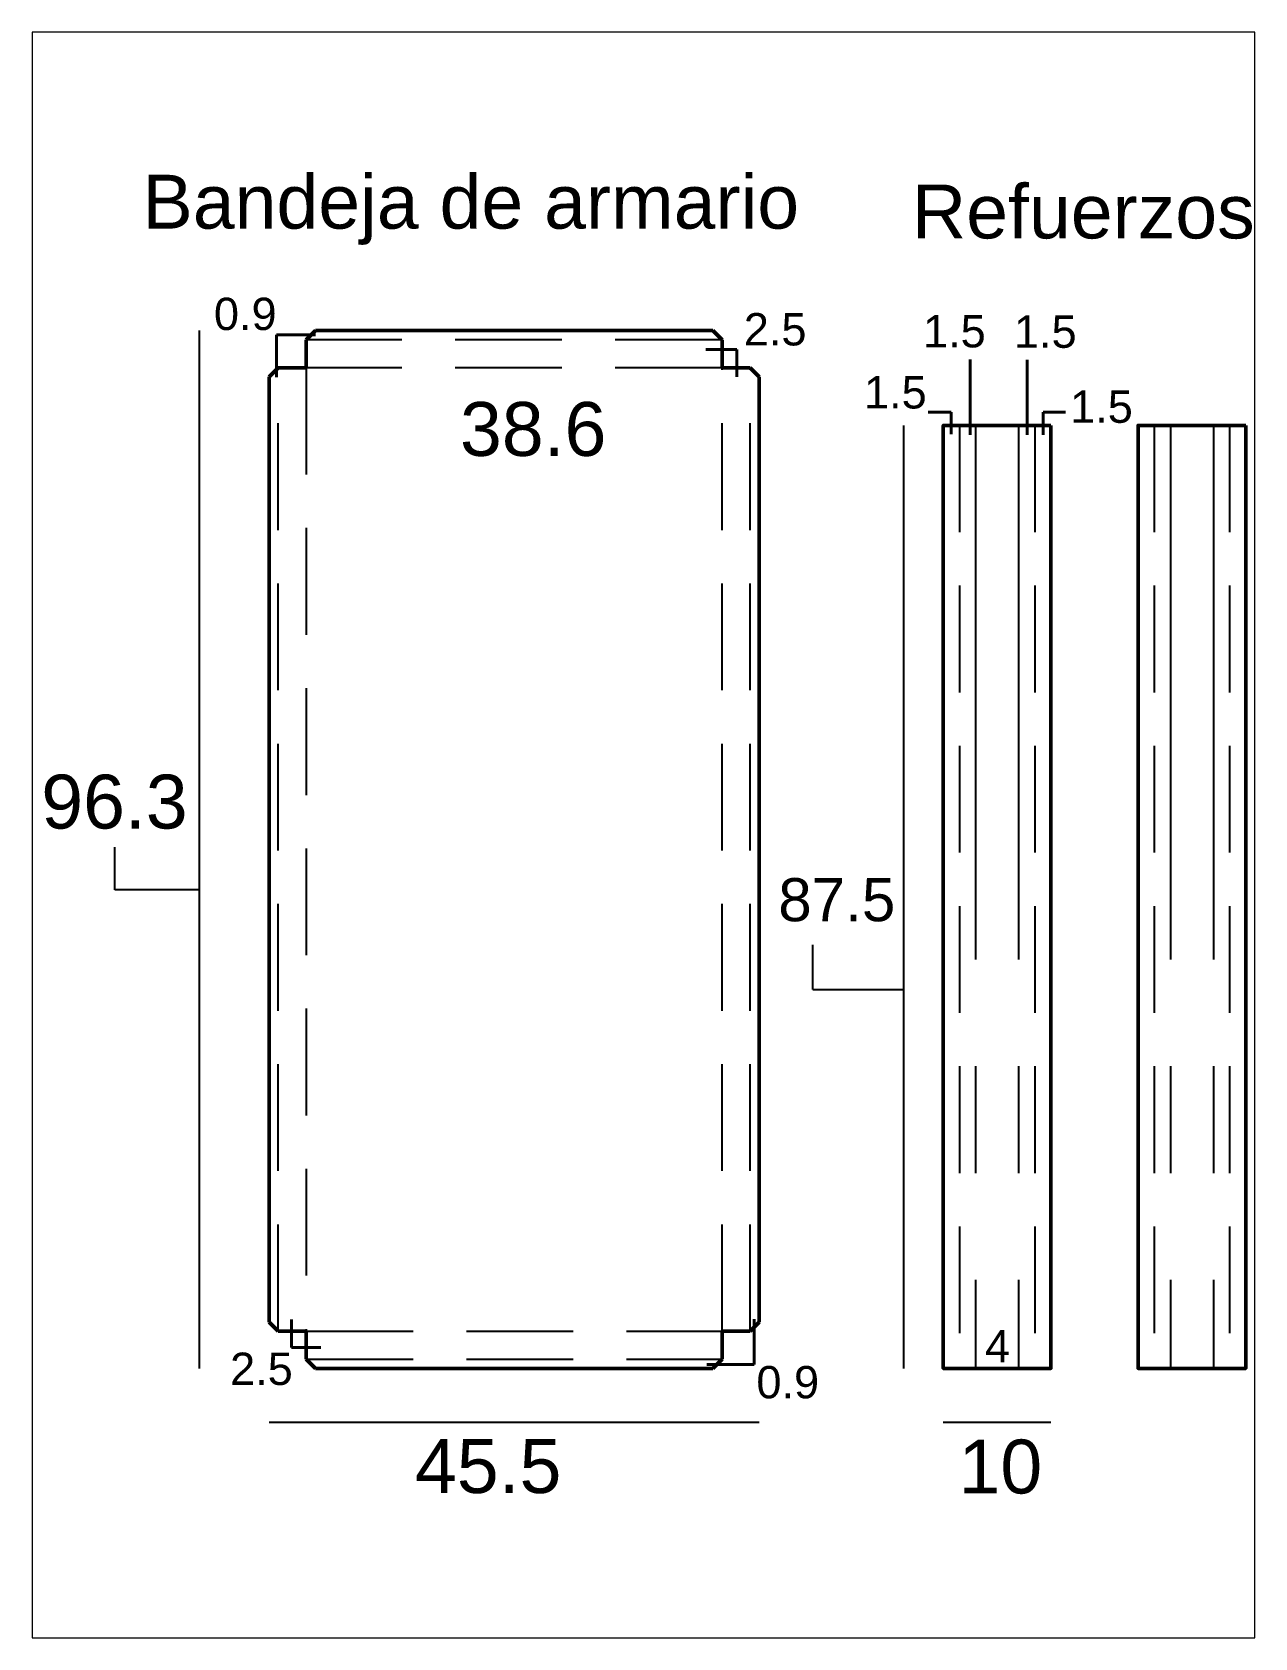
# Paper-space layout 'Layout2' of a CAD drawing. Header units: millimetres. Extents: x 0 to 203, y 0 to 267.
# The model-space entities are those that its viewports show. They can reach past a viewport. Long polylines and large blocks are cut down to what shows.
import ezdxf

# ---------------------------------------------------------------- set-up
doc = ezdxf.new("R2010")
doc.units = ezdxf.units.MM
doc.header["$LTSCALE"] = 0.25
doc.linetypes.add('CENTERX2', pattern=[101.6, 63.5, -12.7, 12.7, -12.7])
doc.linetypes.add('DASHED', pattern=[19.05, 12.7, -6.35])
doc.styles.get("Standard").update_dxf_attribs({"font": 'arial.ttf'})

msp = doc.modelspace()

# ---------------------------------------------------------------- linework, layer by layer
for p, q in [((302.5, 2539), (302.5, 1576)), ((956.4, 2451), (956.4, 1576)), ((224.2, 2020), (224.2, 2059.7)), ((302.4, 2020), (224.2, 2020)), ((872.2, 1927.6), (872.2, 1968.9)), ((872.2, 1927.6), (956.4, 1927.6)), ((367.5, 1526), (822.5, 1526)), ((993.4, 1526), (1093.4, 1526))]:
    msp.add_line(p, q)
at = {"lineweight": 40}
for p, q in [((410.5, 2534.9), (374.4, 2534.9)), ((374.4, 2534.9), (374.4, 2495.9)), ((801.6, 2521.3), (773.1, 2521.3)), ((801.6, 2496), (801.6, 2521.3)), ((1018.4, 2442.1), (1018.4, 2512.2)), ((1071.2, 2442.1), (1071.2, 2511.8)), ((1000.9, 2463.2), (979.3, 2463.2)), ((1000.9, 2442.9), (1000.9, 2463.2)), ((1086.2, 2442.1), (1086.2, 2463.2)), ((1086.2, 2463.2), (1106.8, 2463.2)), ((388.2, 1595.3), (388.2, 1621.4)), ((817.9, 1621.6), (817.9, 1579.6)), ((415.4, 1595.3), (388.2, 1595.3)), ((817.9, 1579.6), (773.9, 1579.6))]:
    msp.add_line(p, q, dxfattribs=at)
at = {"color": 150, "lineweight": 50}
for p, q in [((402, 2530.5), (410.5, 2539)), ((779.5, 2539), (788, 2530.5)), ((367.5, 2496), (376, 2504.5)), ((814, 2504.5), (822.5, 2496)), ((376, 1610.5), (367.5, 1619)), ((822.5, 1619), (814, 1610.5)), ((410.5, 1576), (402, 1584.5)), ((788, 1584.5), (779.5, 1576))]:
    msp.add_line(p, q, dxfattribs=at)
at = {"color": 3, "linetype": 'DASHED'}
for p, q in [((788, 2530.5), (402, 2530.5)), ((376, 1610.5), (376, 2504.5)), ((402, 2504.5), (402, 1610.5)), ((788, 2504.5), (402, 2504.5)), ((788, 1610.5), (788, 2504.5)), ((814, 1610.5), (814, 2504.5)), ((1008.4, 2451), (1008.4, 1576)), ((1078.4, 2451), (1078.4, 1576)), ((1189.3, 2451), (1189.3, 1576)), ((1259.3, 2451), (1259.3, 1576)), ((402, 1610.5), (788, 1610.5)), ((402, 1584.5), (788, 1584.5))]:
    msp.add_line(p, q, dxfattribs=at)
at = {"color": 6, "linetype": 'CENTERX2'}
for p, q in [((1023.4, 2451), (1023.4, 1576)), ((1063.4, 2451), (1063.4, 1576)), ((1204.3, 2451), (1204.3, 1576)), ((1244.3, 2451), (1244.3, 1576))]:
    msp.add_line(p, q, dxfattribs=at)
at = {"color": 150, "lineweight": 50}
for points in [[(779.5, 2539), (410.5, 2539)], [(376, 2504.5), (402, 2504.5), (402, 2530.5)], [(788, 2530.5), (788, 2504.5), (814, 2504.5)], [(367.5, 2496), (367.5, 1619)], [(822.5, 1619), (822.5, 2496)], [(402, 1584.5), (402, 1610.5), (376, 1610.5)], [(814, 1610.5), (788, 1610.5), (788, 1584.5)], [(410.5, 1576), (779.5, 1576)]]:
    msp.add_lwpolyline(points, dxfattribs=at)
for points in [[(1093.4, 2451), (993.4, 2451), (993.4, 1576), (1093.4, 1576)], [(1274.3, 2451), (1174.3, 2451), (1174.3, 1576), (1274.3, 1576)]]:
    msp.add_lwpolyline(points, close=True, dxfattribs=at)

# ---------------------------------------------------------------- texts
at = {"attachment_point": 1}
for s, width, insert, char_height in [('Bandeja de armario', 1047.783, (250, 2683.6), 50), ('Refuerzos', 235.217, (964.3, 2674.5), 50), ('0.9', 41.182, (316.2, 2569.5), 30), ('2.5', 63.32, (808.2, 2555.2), 30), ('1.5', 37.551, (974.6, 2553.4), 30), ('1.5', 37.551, (1059, 2553), 30), ('1.5', 37.551, (919.8, 2496.7), 30), ('1.5', 37.551, (1111.2, 2483.4), 30), ('38.6', 72.308, (544.7, 2472.7), 50), ('96.3', 171.28, (155.9, 2126.9), 50), ('87.5', 120.931, (840.2, 2030.9), 40), ('4', 17.917, (1032.2, 1611.6), 30), ('2.5', 59.779, (331.2, 1590.6), 30), ('0.9', 53.964, (819.9, 1578.2), 30), ('45.5', 265.113, (502.9, 1510.3), 50), ('10', 69.466, (1007.6, 1509.9), 50)]:
    msp.add_mtext_dynamic_manual_height_columns(s, width=width, gutter_width=12.5, heights=[0], dxfattribs=dict(at, insert=insert, char_height=char_height))

psp = doc.layouts.new('Layout2')

# ---------------------------------------------------------------- viewports
at = {"layer": '0'}
psp.add_viewport(center=(101.61, 133.35), size=(203.21, 266.687), view_center_point=(715.09, 2070.92), view_height=1490.054, dxfattribs=at)

doc.saveas('drawing.dxf')
